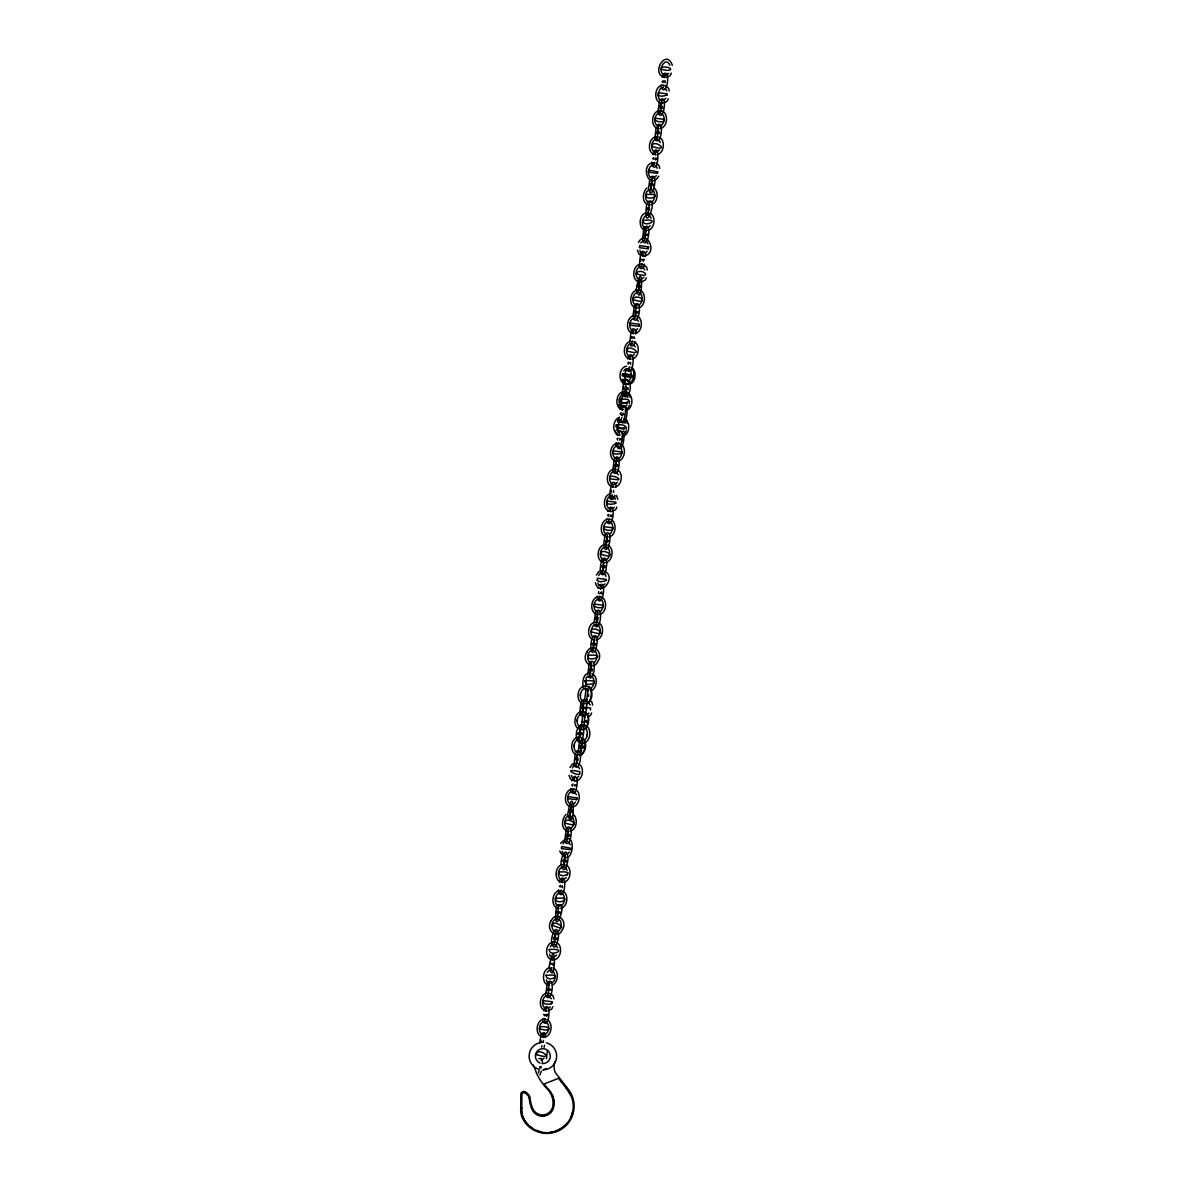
<?xml version="1.0" encoding="UTF-8"?>
<svg xmlns="http://www.w3.org/2000/svg" width="1193" height="1193" viewBox="0 0 1193 1193"><rect width="100%" height="100%" fill="white"/><g stroke="black" fill="none" stroke-linecap="round" stroke-linejoin="round"><path stroke-width="1.5" d="M542.755 1018.449L542.696 1020.507M545.798 994.023L547.259 983.315M543.083 1037.299L542.636 1033.958L543.471 1034.644M545.126 1019.642L545.201 1018.703M546.29 1011.202L545.827 1007.846L546.662 1008.532M552.076 942.843C549.63 939.965 556.206 921.354 558.19 933.612C559.696 935.446 555.476 954.564 552.091 943.842M548.243 994.172L549.093 982.823M545.499 1037.507L544.545 1032.601L541.607 1033.481M552.553 960.097L552.105 956.741L552.926 957.427M558.533 889.844L558.458 891.902M554.521 942.977L555.684 933.552M561.575 865.417C559.129 862.554 565.706 843.928 567.674 856.201C569.195 858.035 564.96 877.153 561.59 866.431M557.399 918.729L556.684 919.341L557.772 916.209M562.052 882.596L561.605 879.241L562.44 879.927M563.976 867.296C563.021 868.728 564.915 852.831 565.557 854.456M565.243 856.246L564.11 865.477M570.94 788.543L570.88 790.601M571.686 804.47C571.268 803.65 568.539 819.994 570.448 817.831M574.474 781.296L574.161 778.403M580.335 712.385L580.409 711.326M579.604 739.884L578.62 740.361L580.782 728.729M581.468 725.762L582.661 716.024M582.78 712.534L582.855 711.58M584.674 699.65L586.121 688.943M587.791 674.179L589.253 663.472M583.541 727.268L583.988 724.956M588.238 688.957L586.36 701.588M594.069 622.985L595.516 612.277M591.087 662.98C592.667 663.248 588.805 677.281 590.207 676.058M597.231 597.156L597.32 596.097M593.383 648.694L594.382 640.194M596.515 623.134L597.678 613.709M599.691 597.305L599.751 596.351M603.554 545.574L605.015 534.867M600.84 588.85L600.392 585.495L601.227 586.181M606.7 519.939L606.79 518.88M602.883 571.193L603.598 559.398L604.419 560.084M606.014 545.723L607.162 536.298M610.309 511.633L609.996 508.74M616.14 442.588L616.065 444.646M613.291 487.281L612.978 484.388M619.182 418.161L619.256 417.118M615.305 469.893L616.692 459.618M618.571 442.842L618.511 444.661M615.707 487.49C617.228 484.447 613.277 479.661 611.457 484.06M619.659 435.341L619.346 432.448M622.791 409.855L622.328 406.515L623.164 407.201M629.815 342.003L631.008 332.28M632.946 316.443L634.408 305.736M628.338 384.429C629.859 381.402 625.907 376.615 624.088 381.014M630.277 359.332L629.829 355.976L630.665 356.677M632.26 342.152L632.335 341.213M633.423 333.697L632.976 330.357L633.811 331.043M634.631 318.382L635.839 312.626M636.943 305.483L636.108 304.797L635.496 316.503M638.568 290.764L639.716 281.324M642.445 239.032L643.892 228.325M635.839 333.906C637.659 330.058 632.379 326.121 631.276 331.296M641.834 263.713L641.774 265.532M642.923 256.197L642.475 252.856L643.31 253.542M644.116 240.956L645.592 227.371L646.427 228.072M646.114 229.861L644.981 239.092M651.81 162.144L651.751 164.216M645.338 256.406C647.158 252.558 641.879 248.621 640.775 253.796M658.059 111.62L659.252 101.897M655.345 154.896L655.032 152.003M661.205 86L661.28 84.942M657.462 136.3L656.612 139.029M659.326 125.966L658.089 125.444L657.403 138.12M660.504 111.769L661.668 102.344M521.654 1108.893L521.759 1107.745M551.956 925.067C573.162 934.179 553.343 916.656 552.091 926.007M561.441 847.656L561.59 848.596L570.508 849.699L570.88 848.253L561.784 846.538L561.59 848.596M567.271 873.902L567.257 875.021M576.502 798.758L576.637 799.698L576.965 797.774M583.377 746.311L583.004 747.757M586.449 720.363L586.3 722.033M593.473 682.978L593.488 683.783M620.703 401.266L620.241 402.25M623.939 374.841L623.447 376.153M606.044 580.484C608.758 579.172 599.885 584.033 597.126 580.186M632.797 299.011C638.687 292.136 651.139 305.945 632.842 299.488M618.496 478.915C621.046 479.631 613.068 474.471 609.906 476.693M648.44 171.27L648.589 172.224L657.507 173.313L657.88 171.867L648.783 170.152L648.589 172.224M666.857 94.963C669.586 93.65 660.713 98.512 657.954 94.665M539.743 1043.025L540.936 1034.898M567.779 814.372C574.295 776.091 575.921 835.204 567.689 815.43M580.976 706.748L581.528 702.647M567.227 838.992L568.151 831.446M570.224 814.625L571.298 806.155M576.592 762.685L577.666 754.215M554.491 944.707C553.612 946.153 555.55 930.257 556.072 931.867M578.381 750.531L579.5 741.867M579.723 738.079L580.335 726.358L581.17 727.044M609.772 494.528L611.144 484.88M618.645 423.426L617.959 432.164M648.649 187.987L649.767 179.308M624.849 391.736L625.207 388.724M594.755 637.494C587.463 636.749 592.772 622.388 595.754 624.923C597.216 625.057 597.514 609.981 597.768 612.098M604.046 562.738L601.869 573.386L602.853 572.923M582.318 746.46L582.736 742.061L581.334 740.242M651.095 188.24L652.168 179.755M658.014 131.767L658.536 127.815M546.498 1058.609L547.453 1050.809M662.219 77.306L662.652 75.293M656.135 127.368L654.957 138.105M664.799 76.71L664.65 77.649L664.352 74.339L664.904 75.099M663.89 85.195C662.13 89.714 664.814 86.895 660.654 88.282C658.223 91.503 656.269 99.824 661.876 100.57M652.75 154.523C659.923 136.599 659.461 176.415 651.87 165.081M646.77 203.675C641.819 240.434 660.892 194.25 647.352 201.885M654.42 162.412L653.168 165.544L653.898 164.932M640.507 254.78L639.329 265.517M642.759 256.152L643.146 254.377M641.998 263.713L640.999 266.442M623.507 382.804L622.343 393.541M627.697 358.944L628.129 356.931M636.391 308.092L636.555 307.168M644.399 264.085C645.145 267.396 640.149 271.094 639.448 266.382M620.196 409.482L620.628 407.454M633.259 333.652L633.647 331.878M632.499 341.213L631.5 343.942M617.079 434.953L617.243 433.909M627.145 384.504L625.684 384.161L625.922 383.251M630.128 359.287L630.277 358.362M629.367 366.833L628.115 369.979L629.442 369.77M614.052 460.021L612.874 470.758M621.866 417.371L620.614 420.503L621.598 420.04M634.9 341.586C635.645 344.896 630.65 348.58 629.949 343.882M618.749 442.842L617.735 445.571M627.399 392.109L625.296 396.643L622.865 395.718M607.714 511.26L607.893 510.216M613.142 487.236L613.291 486.297M612.382 494.782L611.129 497.928L612.441 497.988M609.384 519.134L608.147 522.28L608.862 521.669M598.26 588.462L598.424 587.418M614.768 495.17C615.528 500.359 608.579 501.254 609.683 495.587M600.69 588.805L600.84 587.866M599.93 596.351L598.677 599.497L599.647 599.02M575.25 753.752L574.087 764.489M571.879 780.908L572.058 779.864M591.4 664.904L590.311 673.389C583.079 672.36 582.527 681.591 582.885 686.616M588.119 691.299L588.268 690.374M573.55 788.797L572.297 791.928L573.028 791.332M584.018 725.821L584.868 714.488M581.916 742.314L580.767 752.619M559.457 882.209L559.636 881.165M556.445 907.262C551.479 944.021 570.552 897.852 557.012 905.487M561.888 882.552L562.276 880.762M561.128 890.097L559.89 893.229L560.859 892.767M557.787 917.059L558.399 905.353L559.234 906.039M543.695 1010.814L543.874 1009.77M552.389 960.052L552.777 958.262M551.628 967.598L550.391 970.729L551.36 970.267M546.126 1011.157L546.29 1010.217M545.365 1018.703L544.366 1021.432M542.934 1037.254L543.083 1036.329M538.997 1070.643L538.386 1072.954M544.56 1045.187L544.097 1047.35M541.398 1071.016L539.818 1075.057M663.845 81.676L662.786 82.466L662.115 81.542L663.726 80.766M661.519 106.833L661.563 108.056M659.968 133.064L658.447 133.527L659.386 131.827M656.776 159.176L656.642 158.266M645.01 235.021L644.966 233.798M645.905 234.246L645.95 235.468M647.411 235.319L647.352 234.096M636.406 311.656L636.466 312.879M621.016 439.919L620.971 438.696M622.149 441.335L622.105 440.113M610.16 515.152L610.219 516.375M608.669 541.234L607.073 542.01L608.012 540.31M605.477 567.018L605.358 566.108M600.69 592.369L600.75 593.577M596.724 618.66L595.575 617.482L595.65 619.45M595.904 644.831L595.844 643.609M591.102 670.019L592.25 668.915L592.324 670.884M582.9 708.374L582.855 707.151M583.78 707.598L583.839 708.806M585.301 708.672L585.241 707.449M586.434 722.048L586.389 720.826M581.617 747.429L583.213 746.654L582.84 748.294M574.325 784.8L574.37 786.023M575.831 785.874L575.772 784.651M569.672 836.069L569.628 834.846M560.218 913.286L560.158 912.063M554.656 938.831L553.582 937.325L553.671 939.309M555.461 938.354L556.997 937.892L556.609 939.547M548.377 990.011L548.333 988.803M549.257 989.236L549.317 990.458M550.763 990.309L550.719 989.086M539.773 1066.646L539.832 1067.869M661.384 68.911L661.548 67.24M651.915 146.128C653.197 137.866 672.688 152.972 651.751 146.381M636.301 273.54C640.805 266.531 654.868 279.386 636.137 273.793M626.862 350.563C628.144 342.302 647.635 357.408 626.698 350.817M638.792 324.466L638.762 326.271L639.09 324.347M616.244 426.557L616.095 425.006M617.377 427.974L617.527 426.304M621.687 452.758C624.386 452.893 615.006 455.562 612.74 452.788M600.631 553.97C601.913 545.708 621.389 560.814 600.452 554.223M615.528 502.954C618.228 503.088 608.848 505.757 606.596 502.984M591.117 631.47C592.399 623.208 611.89 638.315 590.953 631.723M581.662 708.687L581.394 707.3M574.251 746.415L574.4 744.745M564.9 822.708C566.183 814.461 585.674 829.553 564.736 822.961M579.694 772.602C582.273 778.731 557.966 766.845 580.007 771.796M539.668 1028.53L539.818 1026.86M592.384 637.837C590.923 640.149 588.745 656.836 595.203 651.154C596.589 647.888 599.855 632.439 593.07 636.421M566.168 829.09L564.721 840.797M542.025 1045.665L541.547 1047.111M671.391 73.161L670.212 75.606L666.29 77.411M665.858 98.288L662.89 100.585M668.244 98.795L667.066 101.241L664.62 102.747M659.535 149.871L656.568 152.167M656.359 175.699L653.406 177.996M638.434 242.418C646.457 228.087 658.506 253.393 644.414 255.913M658.76 176.206C648.485 192.058 639.224 162.293 654.331 162.725M640.775 242.88L643.683 240.598M650.23 225.701L647.277 227.997M647.113 251.171L645.115 253.274M643.907 277.283L640.954 279.58M646.308 277.775L645.13 280.221L641.208 282.025M623.775 370.919L625.729 368.816L629.591 369.293M637.614 328.671L635.615 330.774M634.467 354.306L631.515 356.603M617.512 422.024L618.66 420.294L621.449 419.742M626.966 404.83L624.968 406.932M629.367 405.337L628.189 407.767L625.743 409.288M624.983 431.717L624.401 432.955M626.236 430.807L625.057 433.253L622.612 434.759M617.482 482.24L614.529 484.537M596.351 575.056L598.707 571.701L603.002 570.836M616.885 507.114L615.707 509.545L613.262 511.066M598.692 575.533C599.154 572.103 606.014 572.625 605.94 576.428M605.03 583.824L602.077 586.121M580.946 702.438L579.694 712.713M583.138 703.423L582.303 712.967M577.785 728.267C575.19 733.576 575.22 743.746 583.407 743C590.386 742.106 591.937 730.176 586.881 726.254M579.768 729.967L580.902 728.237M569.986 767.502L572.327 764.146L576.622 763.281M572.327 767.979L573.46 766.249L576.249 765.697M584.988 724.673L582.974 726.791M591.653 712.922L590.475 715.368L588.03 716.874M578.665 776.255L576.651 778.358C578.322 781.728 575.861 798.967 571 791.466M560.68 843.332C578.948 823.468 573.117 874.797 559.726 851.101M563.036 843.794L564.17 842.064L566.958 841.527M575.488 802.099L573.49 804.201M569.359 852.085L567.361 854.188M566.243 877.556L563.275 879.852M550.405 946.78L551.539 945.05L554.327 944.498M547.259 972.399C553.582 963.735 559.129 981.615 550.644 982.987M556.743 955.056L553.776 957.353M552.866 1006.668L551.688 1009.114L547.781 1010.918M544.112 1058.102L541.145 1060.398M614.306 459.037C622.164 448.419 619.57 481.465 612.978 471.623M620.33 446.257C621.717 442.976 624.968 427.541 618.183 431.523M578.635 727.312L580.767 724.688M580.38 753.096L581.707 740.316M559.905 880.195C567.764 869.578 565.154 902.609 558.578 892.767M544.127 1008.801C552.001 998.183 549.391 1031.214 542.815 1021.372M521.908 1093.713L521.729 1109.058A19.192 19.192 0 0 0 524.055 1119.437M521.818 1094.235L521.982 1093.877A2.282 2.282 0 0 1 524.905 1092.907L525.367 1093.176A15.166 15.166 0 0 1 528.201 1095.92L528.469 1096.233A3.937 3.937 0 0 1 529.185 1097.918M662.965 74.473C671.152 66.689 667.379 97.394 661.325 87.864M659.833 100.108C668.602 92.144 663.144 124.833 658.074 112.634M656.702 125.578C664.889 117.794 661.116 148.499 655.061 138.97M650.334 177.518C659.789 169.54 652.317 203.958 648.574 189.046M644.205 227.52C652.974 219.557 647.516 252.245 642.46 240.047M634.721 304.931C642.893 297.146 639.135 327.851 633.08 318.322M628.443 356.125C636.615 348.326 632.857 379.046 626.802 369.517L628.935 369.219M623.074 421.412C625.057 417.818 628.174 402.25 621.314 406.038M619.256 446.555L619.152 446.913M608.475 508.427C616.647 500.642 612.889 531.347 606.834 521.818M605.328 534.061C614.097 526.098 608.639 558.786 603.583 546.588M599.005 585.629C607.774 577.666 602.316 610.369 597.261 598.155M595.844 611.472C604.016 603.688 600.258 634.393 594.203 624.864M589.566 662.667C597.738 654.868 593.98 685.587 587.925 676.058M582.095 700.858C590.281 693.073 586.509 723.793 580.454 714.264M575.831 751.963C584.003 744.178 580.245 774.898 574.191 765.369M572.64 778.075L574.862 776.166L576.83 778.358M566.481 828.27C574.653 820.486 570.895 851.191 564.841 841.661M547.572 982.51C555.744 974.726 551.986 1005.431 545.932 995.901M658.074 94.799L658.268 92.741L667.2 93.829M655.285 118.346C653.048 121.984 665.679 123.535 664.203 119.449M642.49 220.392C664.069 218.17 642.833 229.25 642.654 220.138M648.455 246.712L648.261 248.785L648.589 246.847L639.537 245.624M632.976 299.622L633.17 297.564M622.164 375.094L622.657 373.782M631.291 374.99L631.261 376.809L622.343 375.706M632.499 377.391L632.827 375.452M619.525 399.416C619.256 408.006 640.865 397.761 619.391 399.282M629.293 403.488L629.621 401.564M626.131 429.331L626.459 427.392M612.874 452.922L613.068 450.85L622 451.953M606.715 503.118L606.909 501.06L615.842 502.149M603.897 526.829C601.66 530.453 614.306 532.003 612.829 527.917M597.261 580.335L597.454 578.262L606.372 579.366M594.412 604.24C592.175 607.863 604.821 609.414 603.345 605.328M588.015 655.285C610.816 653.66 585.987 664.113 588.134 655.434M580.38 693.744L580.35 695.564M581.513 707.121L590.61 707.956L590.416 710.029M577.203 721.198L577.397 719.125M587.284 734.053L587.12 735.723M576.666 797.893L567.913 796.536M555.297 898.374C576.875 896.137 555.64 907.217 555.461 898.105M545.842 975.397C567.436 973.16 546.2 984.24 546.021 975.143M543.024 1000.748C540.787 1004.372 553.433 1005.923 551.956 1001.852M536.328 1054.612C537.596 1045.65 557.474 1061.561 536.209 1054.478M668.796 73.34L666.037 74.95M618.854 422.71L620.599 421.338M623.656 430.986L621.851 432.418M614.291 507.293L611.532 508.904M589.074 713.101L586.3 714.726M581.662 750.844L578.903 752.455M550.271 1006.847L548.467 1008.264M665.097 80.781L665.172 82.749M659.565 106.117L658.983 107.176L660.206 108.041M662.592 108.339L662.503 106.356M654.316 159.191L652.66 158.744L653.794 157.64M655.628 157.998L655.718 159.966M650.066 183.528L649.693 185.183L650.707 185.452M652.034 184.244L653.481 184.11L653.108 185.75M648.157 209.386L646.695 209.536L647.635 207.836M649.469 208.193L649.559 210.162M643.937 233.53L644.026 235.498M640.015 285.395L640.089 287.379M634.452 310.941L634.542 312.924M637.48 313.148L637.867 311.507M634.78 338.29L633.125 337.843L634.258 336.739M628.174 362.135L628.264 364.104L629.203 362.404M630.56 362.418L630.65 364.402M626.862 389.246L626.772 387.263M628.085 389.813L627.995 387.844M623.074 412.957L622.686 414.597L624.148 414.448M619.942 438.428L619.57 440.068M617.392 466.448L617.765 464.808L616.751 464.539M611.189 490.069L610.816 491.725L611.83 491.993M613.575 490.368L613.664 492.336M611.234 516.644L611.621 515.003M604.329 565.84L604.419 567.808M598.737 591.653L598.364 593.294L599.378 593.562M601.764 593.86L601.69 591.877M594.83 643.34L594.919 645.309M588.567 694.445L588.656 696.414M585.36 720.542L584.988 722.183M578.68 732.502L578.113 733.561C578.486 736.991 578.933 730.384 578.158 734.142L579.336 734.426M581.722 734.724L582.095 733.084M576.637 759.479L575.19 759.628L576.115 757.928M577.949 758.271L578.038 760.254M572.237 812.135L572.61 810.494M568.599 834.578L568.688 836.547M565.02 860.63L566.481 860.481L566.108 862.121M561.023 886.891L559.368 886.444L560.501 885.325M562.335 885.683L562.425 887.652M559.144 911.78L558.756 913.435M551.524 964.391L549.869 963.944L551.002 962.826M552.836 963.183L552.926 965.152M547.304 988.52L547.393 990.488M540.981 1040.102L540.608 1041.743L541.622 1042.026M543.367 1040.385L543.456 1042.369M540.847 1068.153L541.234 1066.497M619.957 446.883L617.885 447.912L616.184 445.511M538.804 1058.743L541.383 1058.445L542.427 1062.217M622.686 421.785L621.001 422.441L619.51 420.711M578.56 727.134L581.11 725.538L585.539 725.612M647.053 187.957C642.296 191.954 641.312 203.794 649.171 204.793M617.527 420.518L618.645 419.608M581.826 701.216L587.239 699.441M587.538 700.291L585.166 701.35M566.168 814.342C561.56 818.368 560.382 830.164 568.3 831.178M660.728 125.876C664.471 123.863 665.724 115.348 661.325 113.439M648.992 230.16C654.853 227.565 656.225 215.62 649.663 213.055M639.508 307.57C647.128 304.409 645.98 287.334 635.75 290.391C628.8 293.299 628.547 308.733 638.046 307.869M626.966 369.398C621.255 375.541 628.935 390.2 624.729 394.406M628.115 381.298C631.738 379.478 631.872 373.081 630.277 369.845M628.875 383.654C634.422 381.193 635.675 370.919 630.903 367.19M621.821 393.765L623.149 393.168M623.76 395.494L621.807 397.597L621.18 406.425M618.854 417.58C612.367 420.264 611.472 434.043 619.644 435.027M609.355 534.345C613.098 532.332 614.35 523.831 609.936 521.908M599.855 611.755C603.613 609.742 604.866 601.242 600.452 599.318M593.592 662.95C597.216 661.026 598.111 653.675 595.053 650.931M591.236 690.777C597.082 688.182 598.454 676.237 591.907 673.672M584.093 740.361C587.731 738.437 588.626 731.085 585.569 728.341M577.427 780.714C583.273 778.119 584.645 766.174 578.098 763.609M557.877 931.614C561.5 929.675 562.395 922.338 559.338 919.594M552.359 985.15C558.205 982.555 559.592 970.61 553.03 968.045M546.185 1068.51L542.86 1069.897A13.764 13.764 0 0 0 546.424 1042.831M626.459 380.015C633.587 379.419 629.621 401.787 623.879 395.658M623.253 406.127C631.365 405.396 624.58 431.061 620.375 420.219M587.567 686.557C593.95 685.647 591.489 705.749 585.524 703.333M637.793 292.539C639.403 292.658 639.045 278.103 640.104 279.654M620.763 431.732C627.697 433.148 621.344 456.397 617.199 446.063M585.047 712.43C590.311 714.607 588.552 728.983 582.915 729.818M582.005 714.309C583.616 714.428 583.258 699.873 584.316 701.424M581.886 738.258C587.15 740.435 585.375 754.826 579.753 755.661M575.742 765.414C577.352 765.533 576.994 750.979 578.053 752.529C571.82 751.829 573.281 738.75 579.455 739.6M660.027 128.516C668.498 127.472 669.079 109.756 659.192 110.755C651.333 111.71 649.842 127.472 658.521 128.486M656.836 154.613C664.188 153.688 665.873 139.894 658.968 137.225M650.424 202.363C655.166 201.572 656.001 193.012 652.839 190.149M650.677 204.808C657.656 203.914 659.207 191.984 654.152 188.062M637.316 292.539C632.26 293.12 630.933 304.573 636.764 305.393M637.778 305.408C642.699 304.603 643.892 294.76 639.329 292.777M634.184 318.099C629.129 318.68 627.801 330.133 633.632 330.953M634.915 333.414C644.145 332.265 643.43 312.626 632.618 315.951C626.131 318.635 625.236 332.4 633.408 333.399M630.933 341.287C622.94 342.212 621.628 358.034 630.262 359.018M631.768 359.048C639.12 358.124 640.805 344.33 633.901 341.66M626.579 366.191C618.615 367.22 617.377 382.401 625.684 384.161M628.651 384.519C635.63 383.624 637.181 371.694 632.126 367.772M625.445 410.631C632.961 409.512 634.154 396.315 627.757 392.825M622.284 436.459C629.263 435.564 630.814 423.634 625.758 419.712M617.228 445.839C612.158 446.421 610.846 457.873 616.677 458.694M617.691 458.709C622.403 457.948 622.448 450.432 620.822 447.047M614.783 486.998C622.135 486.073 623.82 472.279 616.915 469.595M610.965 493.604C602.346 494.588 601.839 512.379 611.8 511.35M608.654 536.984C617.885 535.836 617.184 516.196 606.357 519.522C599.87 522.191 598.975 535.97 607.148 536.954M605.269 560.009C610.175 559.189 611.383 549.362 606.819 547.378M605.537 562.455C612.889 561.53 614.574 547.736 607.669 545.067M599.169 614.395C608.4 613.247 607.684 593.607 596.873 596.932C590.386 599.617 589.491 613.381 597.663 614.38M595.769 637.509C600.959 636.674 602.122 625.445 596.321 624.655L596.828 625.117M596.038 639.955C603.39 639.03 605.075 625.236 598.17 622.567M589.506 688.615C594.412 687.794 595.62 677.967 591.057 675.984M585.42 703.795C593.905 702.766 594.472 685.036 584.585 686.035C576.726 687.004 575.235 702.752 583.914 703.766M581.558 714.1C576.443 714.771 575.16 726.298 581.006 726.955M579.157 754.901C586.509 753.976 588.209 740.182 581.289 737.513M569.538 828.747C574.295 827.957 575.13 819.397 571.969 816.549M569.807 831.208C576.786 830.298 578.337 818.383 573.281 814.446M563.543 882.313C570.895 881.388 572.58 867.594 565.676 864.91M560.084 905.964C566.064 905.01 566.153 891.082 558.652 893.274C554.82 895.138 553.373 905.278 559.055 905.949M560.337 908.41C567.689 907.485 569.389 893.691 562.47 891.022M554.044 959.813C561.396 958.874 563.081 945.095 556.177 942.41M550.062 967.687C542.069 968.597 540.757 984.419 549.391 985.418M546.946 993.158C539.072 994.112 537.581 1009.875 546.275 1010.889M544.321 1034.57C549.227 1033.749 550.435 1023.922 545.857 1021.939M544.575 1037.015C551.927 1036.091 553.612 1022.297 546.707 1019.627M656.985 131.543L656.001 132.02L656.523 133.571M643.758 259.239L642.773 259.716L643.295 261.267L644.235 259.567M638.166 285.052L637.032 286.156L638.255 287.021M631.962 338.424L630.888 336.918L632.335 336.769M624.371 386.964L623.387 387.457L623.909 389.007M621.24 412.599L620.106 413.717L621.314 414.582M622.492 415.626L621.27 414.761M618.108 438.085L617.124 438.562L617.646 440.113M608.758 514.377L607.774 514.854L608.296 516.405M605.701 541.98L604.627 540.489L606.283 540.936M602.495 565.482L601.361 566.586L602.584 567.465M598.513 617.72L597.529 618.198L598.051 619.749M592.996 642.982L591.862 644.086L593.085 644.966M581.632 732.741L580.693 734.441M572.923 784.025L571.79 785.143L572.446 786.068M572.148 810.166L571.208 811.866M569.836 811.837L568.763 810.345L570.418 810.793M566.764 834.22L565.631 835.339L566.302 836.263M563.618 859.855L562.485 860.958L563.707 861.838M557.295 911.437L556.311 911.914L556.833 913.465M547.125 1014.229L546.14 1014.706L546.662 1016.257L547.587 1014.557M544.828 1015.914L543.754 1014.423L545.395 1014.87M660.475 113.499C659.58 114.946 661.533 99.049 662.04 100.659M650.975 190.91C650.096 192.356 652.049 176.46 652.556 178.07M615.275 471.623C614.38 473.054 616.334 457.173 616.841 458.783M605.969 547.453C604.568 548.676 608.43 534.643 606.849 534.375M593.353 650.424C592.459 651.855 594.412 635.973 594.919 637.584M663.815 85.314C653.943 84.047 652.541 104.134 663.159 103.045M660.326 113.201C654.211 112.396 652.616 125.354 658.745 126.04M657.492 136.882C648.41 135.719 646.069 153.539 655.33 154.598M657.119 139.313C650.975 138.671 649.469 151.526 655.553 152.152M653.958 165.141C647.844 164.336 646.248 177.295 652.377 177.981M650.975 189.508C645.115 188.897 643.638 200.32 648.395 202.109M648.202 212.712C638.419 211.489 636.883 231.531 647.531 230.443M651.139 218.319C646.278 207.567 637.166 226.491 646.248 227.982M641.879 264.294C632.678 263.086 630.5 280.952 639.716 281.995M641.506 266.725C635.451 265.86 633.811 278.685 639.925 279.55M632.066 343.748C625.952 342.943 624.357 355.887 630.486 356.588M627.414 383.952L624.446 383.579M624.565 394.272C618.451 393.466 616.87 406.41 623 407.111M615.454 469.267C606.253 468.059 604.061 485.924 613.277 486.968M615.081 471.682C609.25 470.922 607.714 482.419 612.501 484.298M608.952 521.684C603.166 521.043 601.615 532.227 606.387 534.285M606.193 544.724C597.111 543.561 594.785 561.381 604.031 562.44M605.82 547.155C599.706 546.349 598.125 559.293 604.255 559.994M599.453 599.095C593.368 598.394 591.817 611.144 597.887 611.934M596.694 622.224C587.612 621.061 585.271 638.866 594.532 639.94M593.189 650.289C587.329 649.678 585.852 661.101 590.61 662.89M590.058 675.76L586.345 677.311L585.509 686.87M579.828 737.17C570.627 735.962 568.45 753.827 577.651 754.871M575.965 781.012L570.493 779.104L569.031 775.271M573.087 791.541C566.973 790.735 565.378 803.679 571.507 804.365M564.214 864.582C555.013 863.374 552.821 881.239 562.037 882.283M563.827 866.998C557.713 866.193 556.132 879.152 562.261 879.837M561.008 890.679C551.807 889.471 549.63 907.336 558.831 908.395M557.459 918.938C551.42 918.073 549.779 930.913 555.893 931.778M554.715 942.082C545.514 940.874 543.322 958.725 552.538 959.783M548.064 995.603C541.95 994.798 540.369 1007.742 546.498 1008.443M545.246 1019.284C536.045 1018.076 533.853 1035.942 543.069 1037M544.873 1021.715C538.759 1020.91 537.163 1033.854 543.292 1034.555M661.414 67.106C674.03 66.182 673.478 72.997 661.22 69.164M655.151 118.211L664.069 119.3M645.801 194.519C667.275 192.998 645.667 203.242 645.92 194.653M648.261 248.785L639.329 247.682L639.657 245.758M630.023 323.124L638.956 324.213M638.762 326.271L629.829 325.182L630.158 323.258M622.537 373.648L631.455 374.736M623.76 374.229L630.903 375.094M623.566 376.287L630.709 377.167M620.375 402.399L627.518 403.264M616.274 424.753C628.89 423.813 628.338 430.643 616.08 426.811M617.199 428.227L624.342 429.107M618.63 479.854L609.712 478.751L610.026 476.827M603.777 526.68L612.695 527.783M594.278 604.105L603.211 605.194M584.883 680.771C606.357 679.249 584.749 689.494 585.017 680.905M576.637 799.698L567.719 798.609L568.047 796.685M558.652 872.008C580.141 870.502 558.533 880.732 558.786 872.143M549.153 949.509C570.642 948.003 549.019 958.233 549.287 949.643M542.89 1000.614L551.822 1001.702L551.628 1003.775M539.698 1026.711C552.314 1025.786 551.762 1032.616 539.504 1028.784M665.008 74.935C655.926 73.444 665.038 54.535 669.899 65.272M664.799 77.381C650.021 74.145 666.216 47.496 672.345 65.361M643.131 253.453L640.552 252.245L639.866 250.291M642.908 255.898L638.956 254.005L637.48 250.187M626.414 392.184C616.378 388.56 612.889 408.394 622.776 409.557M620.092 443.766C611.144 440.62 607.461 455.681 613.634 460.155C622.835 465.598 628.055 449.299 621.434 444.407M613.083 496.273C606.253 493.798 604.031 508.129 610.518 508.889M601.048 586.091L598.468 584.898L597.782 582.945M588.268 691.045L583.377 687.914M584.138 701.32C576.279 700.351 582.005 682.62 588.76 690.315M584.421 712.027C575.578 708.91 571.775 723.942 577.964 728.431C587.165 733.874 592.399 717.575 585.763 712.668M585.062 717.142L580.171 714.01M574.683 778.537L572.103 777.344L571.417 775.39M574.922 789.453C566.093 786.336 562.291 801.353 568.479 805.842C577.666 811.285 582.9 794.985 576.279 790.079M571.089 816.131C564.572 813.775 562.425 826.495 567.525 828.509M565.378 854.367L562.813 853.159L562.127 851.205M552.762 957.338L550.182 956.145L549.496 954.191M549.615 982.972L547.035 981.764L546.349 979.811M665.291 85.642L668.647 88.342L669.198 90.996M658.118 139.536L660.43 142.489M655.792 163.053L659.162 165.752L659.714 168.407M645.696 240.837L648.023 243.79M643.34 264.637L646.71 267.336L647.262 269.976M642.505 266.949L644.816 269.886M636.197 318.337L638.523 321.29M633.051 343.972L635.377 346.924M625.147 381.253L622.91 379.076M627.578 393.243L628.935 393.869M622.478 410.273L619.122 407.574L618.511 404.904M618.869 432.358L616.602 429.435M616.065 471.921L618.392 474.859M604.463 571.179C617.527 577.024 599.736 598.677 595.396 582.84M587.851 702.095L590.177 705.033M583.571 714.353L585.152 715.323M574.072 791.764L576.398 794.702M564.826 867.236L567.152 870.174M555.327 944.737L557.653 947.674M549.063 995.842L551.375 998.78M648.873 202.199C650.319 202.422 646.964 217.126 647.739 215.128M581.886 724.807C586.494 728.58 581.394 748.742 577.203 739.019M568.002 828.598C569.449 828.822 566.093 843.511 566.869 841.527M547.96 995.767L547.244 996.364L548.497 993.232L551.255 994.157L553.269 996.215L553.82 998.869M641.834 259.284L640.387 259.418L640.909 260.969M615.379 464.509L613.918 464.659L614.44 466.209M590.311 668.945L588.865 669.094L589.387 670.645M583.064 722.227L582.393 721.303M579.246 732.457L579.902 733.382M580.827 746.356L579.366 746.505L579.887 748.056M665.321 88.371L666.753 90.907M655.837 165.797L657.268 168.317M624.327 383.52L621.762 380.075M624.625 418.296L626.638 420.354L627.205 423.008M624.446 421.8L625.624 422.993M617.959 435.46L615.946 433.402L615.349 430.733M613.963 496.691L615.409 499.226M590.043 700.41L592.056 702.468L592.608 705.123M578.128 766.353L579.559 768.874M568.837 842.169L570.269 844.704M561.441 1082.021L558.518 1078.308L544.053 1084.005A57.935 57.935 0 0 0 548.258 1088.911A20.937 20.937 0 0 1 553.88 1106.284L553.284 1108.685A11.512 11.512 0 0 1 533.047 1111.28L531.869 1109.117A36.073 36.073 0 0 1 529.23 1098.306L529.125 1097.739M561.366 1081.857L564.751 1086.316M564.677 1086.152L565.84 1087.748M565.765 1087.584L566.929 1089.194M628.905 393.735L630.322 397.537M627.145 395.479L627.876 397.448M616.423 495.513L617.84 499.315M566.854 1089.03L571.447 1096.799A26.335 26.335 0 0 1 524.577 1120.316L523.995 1119.273A19.192 19.192 0 0 1 523.503 1118.303M624.491 421.576L624.759 422.919M600.571 572.923C605.537 580.394 607.595 563.26 606.402 559.815C601.511 552.747 599.587 569.464 600.452 572.058M578.859 737.378L578.888 738.124M552.448 1095.278A20.937 20.937 0 0 1 552.985 1096.755M553.731 1099.812A20.937 20.937 0 0 1 553.97 1104.524M543.874 1115.947A11.512 11.512 0 0 1 541.368 1115.992M554.969 1061.651A14.689 14.689 0 0 0 555.356 1072.656L568.688 1089.761A27.275 27.275 0 0 1 562.276 1128.638A27.275 27.275 0 0 1 523.712 1120.57A20.147 20.147 0 0 1 520.789 1107.581L520.789 1093.742A3.236 3.236 0 0 1 525.815 1092.087A16.18 16.18 0 0 1 528.857 1095.025A4.891 4.891 0 0 1 530.095 1097.903A35.089 35.089 0 0 0 532.645 1108.416A10.558 10.558 0 0 0 552.866 1105.836A19.983 19.983 0 0 0 547.483 1089.254A58.74 58.74 0 0 1 536.462 1073.103A47.66 47.66 0 0 0 532.943 1064.723M523.056 1117.319A19.192 19.192 0 0 1 522.683 1116.32M521.878 1113.188A19.192 19.192 0 0 1 521.654 1111.041M572.849 1110.549A26.335 26.335 0 0 1 570.776 1117.289M566.988 1123.239A26.335 26.335 0 0 1 563.171 1126.923M561.739 1127.967A26.335 26.335 0 0 1 555.446 1131.143M553.761 1131.665A26.335 26.335 0 0 1 550.271 1132.351M541.488 1132.023A26.335 26.335 0 0 1 536.418 1130.412M533.286 1128.802A26.335 26.335 0 0 1 529.051 1125.625M527.783 1124.373A26.335 26.335 0 0 1 524.517 1120.152M539.311 1069.42A13.764 13.764 0 0 1 542.86 1042.369M540.116 1063.097A7.501 7.501 0 0 1 537.715 1050.69A7.501 7.501 0 0 1 549.973 1053.762A7.501 7.501 0 0 1 542.01 1063.574M549.034 967.344C555.923 991.07 556.46 927.886 549.034 967.344M636.197 289.556C643.087 313.282 643.638 250.098 636.197 289.556M551.196 920.742C544.947 929.779 557.28 940.651 562.261 930.003C568.494 920.802 556.027 910.125 551.196 920.742M586.911 652.079C580.663 661.116 592.996 671.987 597.976 661.34C604.031 652.168 592.026 641.476 586.911 652.079"/></g></svg>
